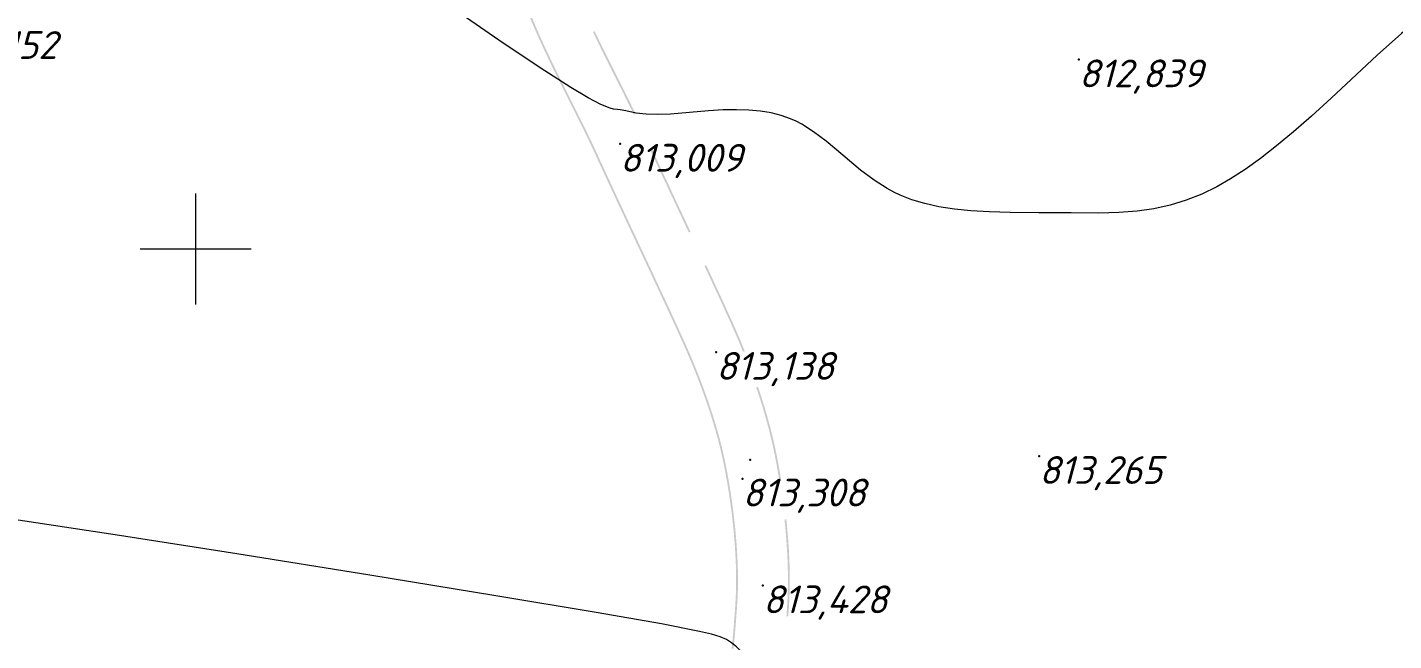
# Model space of a CAD drawing. Header units: metres. Extents: x 629572 to 645168, y 4785785 to 4790166.
# Drawn here: x 635490.9 to 635564.7, y 4787978.8 to 4788012 of the extents above; entities that cross this region are included whole.
import ezdxf

# ---------------------------------------------------------------- set-up
doc = ezdxf.new("R2010")
doc.units = ezdxf.units.M
doc.linetypes.add('Сплошная', pattern=[0])
doc.layers.get('0').update_dxf_attribs({"linetype": 'CONTINUOUS'})
for name, color, linetype in [('Горизонтали', 7, 'CONTINUOUS'), ('Дороги грунтовые_проселочные', 7, 'CONTINUOUS'), ('Нурсултан', 7, 'CONTINUOUS'), ('Сетка координатная', 7, 'CONTINUOUS')]:
    doc.layers.add(name, color=color, linetype=linetype)
doc.styles.add('ISOCPEUR', font='isocpeui.ttf')

# ---------------------------------------------------------------- blocks, each defined once
blk = doc.blocks.new('Крест')
at = {"color": 0, "linetype": 'Continuous', "lineweight": 0, "flags": 128}
for points in [[(0, -1), (0, 1)], [(-1, 0), (1, 0)]]:
    blk.add_lwpolyline(points, dxfattribs=at)

msp = doc.modelspace()

# ---------------------------------------------------------------- hatches: boundary and pattern name
at = {"layer": 'Дороги грунтовые_проселочные'}
for points in [[(635519.035, 4788010.562), (635518.939, 4788010.763), (635518.928, 4788010.785), (635518.561, 4788011.592), (635518.556, 4788011.603), (635518.551, 4788011.614), (635518.376, 4788012.016), (635518.369, 4788012.033), (635518.201, 4788012.434), (635518.193, 4788012.453), (635518.033, 4788012.852), (635518.025, 4788012.875), (635517.874, 4788013.272), (635517.865, 4788013.297), (635517.723, 4788013.693), (635517.714, 4788013.721), (635517.583, 4788014.115), (635517.573, 4788014.146), (635517.453, 4788014.538), (635517.443, 4788014.572), (635517.334, 4788014.961), (635517.33, 4788014.978), (635517.325, 4788014.995), (635517.226, 4788015.391), (635517.22, 4788015.419), (635517.127, 4788015.828), (635517.121, 4788015.854), (635517.034, 4788016.274), (635517.03, 4788016.298), (635516.949, 4788016.727), (635516.945, 4788016.749), (635516.87, 4788017.186), (635516.867, 4788017.207), (635516.809, 4788017.579), (635516.711, 4788017.564), (635516.768, 4788017.192), (635516.772, 4788017.169), (635516.846, 4788016.732), (635516.851, 4788016.708), (635516.931, 4788016.279), (635516.936, 4788016.254), (635517.023, 4788015.834), (635517.029, 4788015.806), (635517.122, 4788015.397), (635517.129, 4788015.366), (635517.228, 4788014.971), (635517.233, 4788014.953), (635517.238, 4788014.935), (635517.346, 4788014.545), (635517.357, 4788014.508), (635517.477, 4788014.116), (635517.488, 4788014.083), (635517.619, 4788013.689), (635517.629, 4788013.659), (635517.771, 4788013.263), (635517.78, 4788013.237), (635517.931, 4788012.839), (635517.941, 4788012.815), (635518.1, 4788012.416), (635518.109, 4788012.395), (635518.276, 4788011.994), (635518.284, 4788011.976), (635518.459, 4788011.574), (635518.464, 4788011.562), (635518.47, 4788011.551), (635518.837, 4788010.744), (635518.849, 4788010.72), (635518.945, 4788010.519)], [(635523.773, 4788007.296), (635523.469, 4788007.921), (635523.463, 4788007.934), (635523.059, 4788008.744), (635523.057, 4788008.75), (635522.648, 4788009.562), (635522.243, 4788010.369), (635521.848, 4788011.169), (635521.561, 4788011.77), (635521.471, 4788011.727), (635521.755, 4788011.133), (635521.755, 4788011.133), (635521.762, 4788011.118), (635521.762, 4788011.118), (635522.151, 4788010.329), (635522.151, 4788010.329), (635522.155, 4788010.321), (635522.155, 4788010.321), (635522.559, 4788009.517), (635522.559, 4788009.517), (635522.559, 4788009.516), (635522.967, 4788008.705), (635522.97, 4788008.7), (635523.374, 4788007.889), (635523.379, 4788007.877), (635523.683, 4788007.252)], [(635522.087, 4788004.284), (635521.708, 4788005.105), (635521.708, 4788005.105), (635521.707, 4788005.108), (635521.706, 4788005.111), (635521.706, 4788005.111), (635521.343, 4788005.89), (635521.343, 4788005.89), (635521.334, 4788005.909), (635521.334, 4788005.909), (635520.956, 4788006.686), (635520.956, 4788006.686), (635520.951, 4788006.698), (635520.951, 4788006.698), (635520.555, 4788007.491), (635520.555, 4788007.491), (635520.553, 4788007.497), (635520.553, 4788007.497), (635520.147, 4788008.304), (635520.146, 4788008.304), (635520.146, 4788008.305), (635519.738, 4788009.118), (635519.734, 4788009.126), (635519.334, 4788009.938), (635519.326, 4788009.953), (635519.035, 4788010.562), (635518.945, 4788010.519), (635519.236, 4788009.91), (635519.244, 4788009.894), (635519.644, 4788009.082), (635519.649, 4788009.073), (635520.057, 4788008.26), (635520.057, 4788008.259), (635520.057, 4788008.259), (635520.465, 4788007.449), (635520.864, 4788006.648), (635521.248, 4788005.857), (635521.616, 4788005.066), (635521.996, 4788004.242)], [(635526.739, 4788000.933), (635526.067, 4788002.367), (635525.084, 4788004.471), (635524.63, 4788005.456), (635524.539, 4788005.414), (635524.992, 4788004.432), (635524.991, 4788004.432), (635524.995, 4788004.425), (635524.995, 4788004.425), (635525.976, 4788002.326), (635525.976, 4788002.326), (635525.976, 4788002.325), (635525.977, 4788002.324), (635525.977, 4788002.324), (635526.649, 4788000.891)], [(635525.05, 4787997.935), (635524.562, 4787998.981), (635524.562, 4787998.981), (635524.561, 4787998.983), (635524.561, 4787998.983), (635523.531, 4788001.179), (635523.531, 4788001.18), (635523.531, 4788001.181), (635522.545, 4788003.289), (635522.542, 4788003.295), (635522.087, 4788004.284), (635521.996, 4788004.242), (635522.452, 4788003.254), (635522.455, 4788003.246), (635523.44, 4788001.139), (635523.44, 4788001.138), (635523.441, 4788001.137), (635524.471, 4787998.94), (635524.96, 4787997.893)], [(635529.671, 4787994.476), (635529.667, 4787994.487), (635529.661, 4787994.503), (635529.469, 4787994.974), (635529.465, 4787994.986), (635529.459, 4787994.998), (635529.222, 4787995.552), (635529.214, 4787995.573), (635528.898, 4787996.281), (635528.893, 4787996.292), (635528.512, 4787997.128), (635528.509, 4787997.135), (635528.075, 4787998.074), (635528.074, 4787998.077), (635528.073, 4787998.079), (635527.588, 4787999.119), (635527.497, 4787999.077), (635527.982, 4787998.037), (635527.983, 4787998.035), (635527.985, 4787998.032), (635528.418, 4787997.093), (635528.421, 4787997.086), (635528.802, 4787996.25), (635528.807, 4787996.24), (635529.122, 4787995.532), (635529.13, 4787995.513), (635529.367, 4787994.959), (635529.372, 4787994.947), (635529.377, 4787994.936), (635529.568, 4787994.465), (635529.574, 4787994.451), (635529.578, 4787994.439)], [(635527.743, 4787991.627), (635527.59, 4787992.064), (635527.591, 4787992.064), (635527.587, 4787992.073), (635527.584, 4787992.082), (635527.584, 4787992.082), (635527.422, 4787992.527), (635527.422, 4787992.527), (635527.416, 4787992.544), (635527.416, 4787992.544), (635527.247, 4787992.989), (635527.247, 4787992.989), (635527.241, 4787993.004), (635527.241, 4787993.004), (635527.066, 4787993.449), (635527.066, 4787993.449), (635527.061, 4787993.463), (635527.061, 4787993.463), (635526.884, 4787993.897), (635526.885, 4787993.897), (635526.88, 4787993.909), (635526.875, 4787993.92), (635526.875, 4787993.92), (635526.656, 4787994.433), (635526.656, 4787994.433), (635526.648, 4787994.452), (635526.647, 4787994.452), (635526.345, 4787995.131), (635526.345, 4787995.131), (635526.34, 4787995.141), (635526.34, 4787995.141), (635525.967, 4787995.961), (635525.967, 4787995.961), (635525.964, 4787995.967), (635525.964, 4787995.967), (635525.536, 4787996.895), (635525.536, 4787996.895), (635525.534, 4787996.898), (635525.533, 4787996.9), (635525.533, 4787996.9), (635525.05, 4787997.935), (635524.96, 4787997.893), (635525.444, 4787996.856), (635525.875, 4787995.922), (635526.252, 4787995.095), (635526.56, 4787994.402), (635526.787, 4787993.87), (635526.971, 4787993.419), (635527.151, 4787992.961), (635527.325, 4787992.501), (635527.493, 4787992.039), (635527.648, 4787991.594)], [(635531.647, 4787987.455), (635531.59, 4787987.806), (635531.587, 4787987.827), (635531.494, 4787988.355), (635531.49, 4787988.377), (635531.392, 4787988.884), (635531.389, 4787988.898), (635531.386, 4787988.911), (635531.281, 4787989.406), (635531.275, 4787989.436), (635531.159, 4787989.93), (635531.152, 4787989.959), (635531.026, 4787990.451), (635531.019, 4787990.478), (635530.883, 4787990.969), (635530.88, 4787990.982), (635530.876, 4787990.994), (635530.731, 4787991.483), (635530.724, 4787991.507), (635530.571, 4787991.994), (635530.564, 4787992.016), (635530.403, 4787992.5), (635530.396, 4787992.521), (635530.387, 4787992.548), (635530.293, 4787992.515), (635530.302, 4787992.488), (635530.308, 4787992.469), (635530.469, 4787991.984), (635530.476, 4787991.964), (635530.629, 4787991.477), (635530.636, 4787991.455), (635530.78, 4787990.966), (635530.784, 4787990.954), (635530.787, 4787990.942), (635530.922, 4787990.451), (635530.929, 4787990.427), (635531.055, 4787989.934), (635531.061, 4787989.908), (635531.177, 4787989.414), (635531.184, 4787989.386), (635531.289, 4787988.89), (635531.291, 4787988.878), (635531.294, 4787988.865), (635531.391, 4787988.358), (635531.395, 4787988.338), (635531.488, 4787987.81), (635531.492, 4787987.79), (635531.548, 4787987.439)], [(635529.135, 4787985.108), (635529.13, 4787985.162), (635529.13, 4787985.162), (635529.128, 4787985.183), (635529.127, 4787985.183), (635529.065, 4787985.722), (635529.065, 4787985.722), (635529.063, 4787985.743), (635529.063, 4787985.742), (635528.993, 4787986.274), (635528.993, 4787986.274), (635528.992, 4787986.284), (635528.99, 4787986.294), (635528.99, 4787986.294), (635528.914, 4787986.814), (635528.914, 4787986.814), (635528.911, 4787986.834), (635528.911, 4787986.834), (635528.829, 4787987.34), (635528.83, 4787987.34), (635528.826, 4787987.36), (635528.826, 4787987.36), (635528.74, 4787987.848), (635528.74, 4787987.848), (635528.736, 4787987.868), (635528.736, 4787987.868), (635528.647, 4787988.33), (635528.647, 4787988.33), (635528.645, 4787988.342), (635528.642, 4787988.355), (635528.642, 4787988.355), (635528.548, 4787988.797), (635528.549, 4787988.797), (635528.542, 4787988.825), (635528.542, 4787988.825), (635528.439, 4787989.265), (635528.439, 4787989.265), (635528.433, 4787989.291), (635528.432, 4787989.291), (635528.32, 4787989.733), (635528.32, 4787989.733), (635528.313, 4787989.758), (635528.313, 4787989.757), (635528.191, 4787990.2), (635528.191, 4787990.2), (635528.187, 4787990.212), (635528.184, 4787990.224), (635528.184, 4787990.224), (635528.053, 4787990.667), (635528.053, 4787990.667), (635528.046, 4787990.689), (635528.046, 4787990.689), (635527.906, 4787991.134), (635527.907, 4787991.134), (635527.9, 4787991.154), (635527.9, 4787991.154), (635527.752, 4787991.6), (635527.752, 4787991.6), (635527.746, 4787991.619), (635527.746, 4787991.619), (635527.743, 4787991.627), (635527.648, 4787991.594), (635527.654, 4787991.577), (635527.808, 4787991.113), (635527.954, 4787990.649), (635528.091, 4787990.184), (635528.22, 4787989.719), (635528.339, 4787989.254), (635528.448, 4787988.789), (635528.547, 4787988.322), (635528.64, 4787987.839), (635528.729, 4787987.333), (635528.814, 4787986.809), (635528.893, 4787986.27), (635528.965, 4787985.72), (635529.029, 4787985.162), (635529.036, 4787985.098)], [(635529.066, 4787978.389), (635529.1, 4787978.733), (635529.1, 4787978.733), (635529.101, 4787978.74), (635529.101, 4787978.747), (635529.101, 4787978.747), (635529.18, 4787979.647), (635529.18, 4787979.647), (635529.182, 4787979.662), (635529.182, 4787979.662), (635529.245, 4787980.485), (635529.245, 4787980.485), (635529.246, 4787980.508), (635529.246, 4787980.508), (635529.288, 4787981.213), (635529.289, 4787981.213), (635529.29, 4787981.25), (635529.29, 4787981.25), (635529.307, 4787981.807), (635529.308, 4787981.807), (635529.308, 4787981.83), (635529.309, 4787981.852), (635529.308, 4787981.852), (635529.307, 4787982.349), (635529.307, 4787982.349), (635529.307, 4787982.38), (635529.307, 4787982.38), (635529.294, 4787982.902), (635529.294, 4787982.902), (635529.293, 4787982.93), (635529.293, 4787982.93), (635529.269, 4787983.463), (635529.269, 4787983.463), (635529.267, 4787983.489), (635529.267, 4787983.489), (635529.232, 4787984.029), (635529.232, 4787984.029), (635529.232, 4787984.041), (635529.231, 4787984.053), (635529.231, 4787984.053), (635529.186, 4787984.596), (635529.186, 4787984.596), (635529.184, 4787984.619), (635529.184, 4787984.619), (635529.135, 4787985.108), (635529.036, 4787985.098), (635529.085, 4787984.599), (635529.132, 4787984.034), (635529.168, 4787983.471), (635529.193, 4787982.913), (635529.207, 4787982.363), (635529.208, 4787981.831), (635529.189, 4787981.236), (635529.146, 4787980.504), (635529.081, 4787979.663), (635529.001, 4787978.749), (635528.967, 4787978.399)], [(635532.026, 4787980.139), (635532.038, 4787980.295), (635532.04, 4787980.319), (635532.085, 4787981.085), (635532.087, 4787981.125), (635532.107, 4787981.764), (635532.108, 4787981.789), (635532.108, 4787981.813), (635532.107, 4787982.385), (635532.106, 4787982.418), (635532.092, 4787982.999), (635532.091, 4787983.029), (635532.065, 4787983.616), (635532.063, 4787983.644), (635532.025, 4787984.234), (635532.024, 4787984.246), (635532.023, 4787984.259), (635531.974, 4787984.849), (635531.972, 4787984.873), (635531.921, 4787985.384), (635531.822, 4787985.374), (635531.873, 4787984.863), (635531.875, 4787984.841), (635531.923, 4787984.251), (635531.924, 4787984.239), (635531.925, 4787984.227), (635531.963, 4787983.637), (635531.965, 4787983.612), (635531.991, 4787983.025), (635531.992, 4787982.997), (635532.007, 4787982.416), (635532.007, 4787982.385), (635532.008, 4787981.813), (635532.008, 4787981.79), (635532.007, 4787981.768), (635531.987, 4787981.128), (635531.986, 4787981.09), (635531.94, 4787980.325), (635531.939, 4787980.302), (635531.927, 4787980.147)]]:
    msp.add_hatch(color=7, dxfattribs=at).paths.add_polyline_path(points)

# ---------------------------------------------------------------- linework, layer by layer
at = {"layer": 'Горизонтали', "color": 34, "linetype": 'Сплошная', "lineweight": 0, "true_color": 0xa55200, "flags": 128}
for points, elevation in [([(635633.223, 4788000.701), (635631.714, 4788001.589), (635627.764, 4788003.886), (635626.152, 4788004.791), (635624.76, 4788005.549), (635622.984, 4788006.459), (635622.201, 4788006.831), (635621.48, 4788007.152), (635620.815, 4788007.423), (635620.202, 4788007.647), (635619.639, 4788007.824), (635619.123, 4788007.956), (635618.712, 4788008.034), (635618.287, 4788008.091), (635617.182, 4788008.163), (635615.73, 4788008.254), (635614.349, 4788008.418), (635612.795, 4788008.674), (635610.366, 4788009.128), (635607.225, 4788009.709), (635606.135, 4788009.885), (635605.238, 4788010.006), (635604.53, 4788010.077), (635603.845, 4788010.119), (635603.161, 4788010.135), (635602.287, 4788010.129), (635601.363, 4788010.123), (635600.617, 4788010.14), (635599.853, 4788010.184), (635599.057, 4788010.257), (635598.032, 4788010.384), (635596.849, 4788010.561), (635595.539, 4788010.782), (635594.151, 4788011.04), (635592.732, 4788011.326), (635591.372, 4788011.623), (635590.144, 4788011.915), (635589.115, 4788012.185), (635588.19, 4788012.465), (635587.448, 4788012.738), (635586.885, 4788013.003), (635586.415, 4788013.301), (635586.112, 4788013.492), (635585.779, 4788013.615), (635585.328, 4788013.706), (635584.743, 4788013.773), (635583.84, 4788013.837), (635581.825, 4788013.94), (635579.956, 4788013.969), (635578.55, 4788013.953), (635576.475, 4788013.904), (635574.402, 4788013.854), (635572.263, 4788013.833), (635570.122, 4788013.848), (635570.03, 4788013.849), (635569.285, 4788013.851), (635568.805, 4788013.814), (635568.365, 4788013.718), (635567.907, 4788013.548), (635567.533, 4788013.366), (635567.142, 4788013.139), (635566.717, 4788012.859), (635566.252, 4788012.519), (635565.168, 4788011.637), (635563.858, 4788010.47), (635562.745, 4788009.429), (635561.37, 4788008.146), (635560.309, 4788007.182), (635559.327, 4788006.326), (635558.418, 4788005.573), (635557.541, 4788004.891), (635556.714, 4788004.298), (635555.934, 4788003.789), (635555.198, 4788003.364), (635554.372, 4788002.96), (635553.534, 4788002.629), (635552.676, 4788002.367), (635551.786, 4788002.171), (635550.882, 4788002.041), (635549.9, 4788001.964), (635548.815, 4788001.935), (635547.318, 4788001.946), (635546.611, 4788001.955), (635545.57, 4788001.96), (635544.024, 4788001.972), (635542.898, 4788002.004), (635541.896, 4788002.064), (635541.002, 4788002.155), (635540.163, 4788002.284), (635539.399, 4788002.451), (635538.702, 4788002.658), (635538.068, 4788002.905), (635537.722, 4788003.07), (635537.375, 4788003.258), (635536.667, 4788003.709), (635535.931, 4788004.263), (635534.975, 4788005.065), (635534.066, 4788005.828), (635533.389, 4788006.337), (635532.751, 4788006.738), (635532.443, 4788006.898), (635532.138, 4788007.035), (635531.64, 4788007.211), (635531.101, 4788007.347), (635530.519, 4788007.445), (635529.891, 4788007.504), (635529.231, 4788007.525), (635528.51, 4788007.511), (635527.721, 4788007.463), (635526.69, 4788007.37), (635525.655, 4788007.28), (635524.972, 4788007.257), (635524.353, 4788007.279), (635523.8, 4788007.344), (635523.24, 4788007.462), (635522.947, 4788007.525), (635522.79, 4788007.541), (635522.585, 4788007.563), (635522.393, 4788007.608), (635521.9, 4788007.804), (635521.201, 4788008.172), (635520.277, 4788008.725), (635518.622, 4788009.792), (635516.388, 4788011.291), (635513.647, 4788013.175), (635510.623, 4788015.291), (635506.44, 4788018.272), (635502.786, 4788020.94), (635501.268, 4788022.085), (635500.8, 4788022.428), (635500.561, 4788022.53), (635499.857, 4788022.737), (635497.998, 4788023.275), (635488.395, 4788026.151), (635486.013, 4788026.869)], 813), ([(635547.481, 4787977.137), (635546.067, 4787977.235), (635539.21, 4787977.703), (635536.78, 4787977.855), (635535.089, 4787977.934), (635533.748, 4787977.958), (635532.724, 4787977.926), (635531.927, 4787977.838), (635531.115, 4787977.674), (635530.616, 4787977.578), (635530.454, 4787977.574), (635530.313, 4787977.597), (635530.157, 4787977.661), (635529.991, 4787977.769), (635529.811, 4787977.923), (635529.561, 4787978.17), (635529.231, 4787978.492), (635528.965, 4787978.713), (635528.688, 4787978.885), (635528.348, 4787979.029), (635527.878, 4787979.174), (635527.234, 4787979.33), (635525.175, 4787979.738), (635521.638, 4787980.355), (635516.225, 4787981.256), (635509.403, 4787982.366), (635502.22, 4787983.514), (635495.637, 4787984.546), (635485.858, 4787986.027), (635481.613, 4787986.641), (635478.114, 4787987.126), (635475.533, 4787987.448), (635474.925, 4787987.5), (635474.637, 4787987.492), (635474.512, 4787987.462), (635474.439, 4787987.432), (635474.401, 4787987.408), (635474.388, 4787987.399), (635474.382, 4787987.395), (635474.376, 4787987.39), (635474.376, 4787987.39), (635474.375, 4787987.389)], 813.5)]:
    msp.add_lwpolyline(points, dxfattribs=dict(at, elevation=elevation))
at = {"layer": 'Нурсултан', "color": 7}
for p in [(635547.733, 4788010.237, 26.162), (635522.932, 4788005.676, 26.332), (635528.126, 4787994.428, 26.461), (635529.968, 4787988.61, 26.587), (635545.587, 4787988.801, 26.588), (635529.55, 4787987.583, 26.631), (635530.658, 4787981.81, 26.751)]:
    msp.add_point(p, dxfattribs=at)

# ---------------------------------------------------------------- block references
at = {"layer": 'Сетка координатная', "color": 136, "linetype": 'Continuous', "true_color": 0x008080, "xscale": 3, "yscale": 3}
msp.add_blockref('Крест', (635500, 4788000), dxfattribs=at)

# ---------------------------------------------------------------- texts
at = {"layer": 'Нурсултан', "color": 251, "char_height": 1.5, "attachment_point": 1, "style": 'ISOCPEUR'}
for s, insert in [('813,152', (635486.189, 4788011.772, 26.475)), ('812,839', (635547.733, 4788010.237, 26.162)), ('813,009', (635522.932, 4788005.676, 26.332)), ('813,138', (635528.126, 4787994.428, 26.461)), ('813,265', (635545.587, 4787988.801, 26.588)), ('813,308', (635529.55, 4787987.583, 26.631)), ('813,428', (635530.658, 4787981.81, 26.751))]:
    msp.add_mtext(s, dxfattribs=dict(at, insert=insert))

doc.saveas('drawing.dxf')
